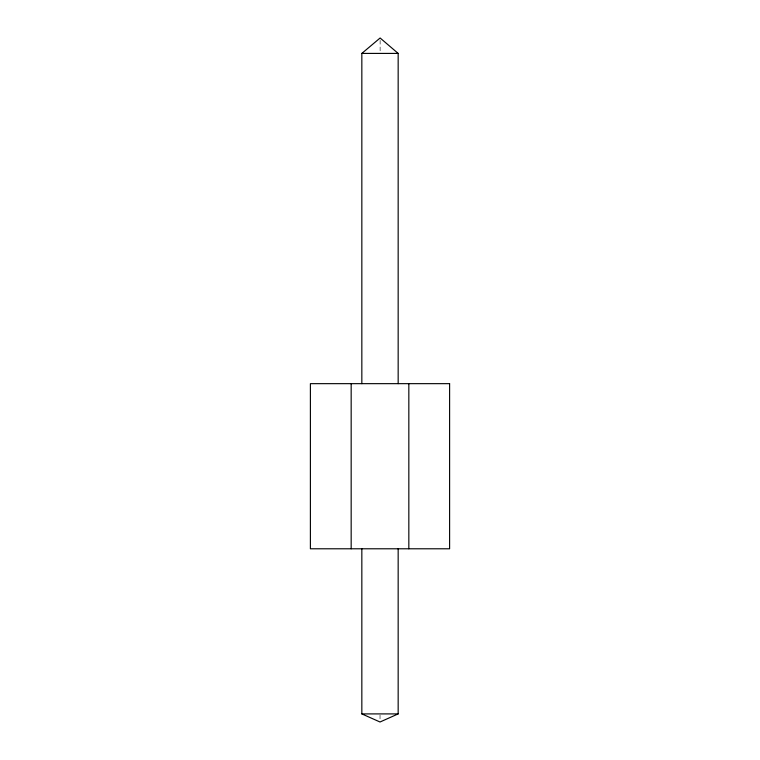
<?xml version="1.0" encoding="UTF-8"?>
<svg xmlns="http://www.w3.org/2000/svg" width="760" height="760" viewBox="0 0 760 760"><rect width="100%" height="100%" fill="white"/><g stroke="black" fill="none" stroke-linecap="round" stroke-linejoin="round"><path stroke-width="0.57" stroke-dasharray="3.8 2.85" d="M380.123 40.375L380.123 52.221M380.028 715.065L380.028 719.692"/><path stroke-width="1.14" d="M361.836 383.658L361.836 53.409L380.123 38L398.164 53.409L398.164 383.658M398.164 548.786L398.164 713.906L380.028 722L361.836 713.906L361.836 548.786M361.836 53.409L398.164 53.409M361.836 713.906L398.164 713.906M408.832 383.658L408.832 548.786M351.167 383.658L351.167 548.786M449.606 383.658L310.394 383.658L310.394 548.786L449.606 548.786L449.606 383.658"/></g></svg>
